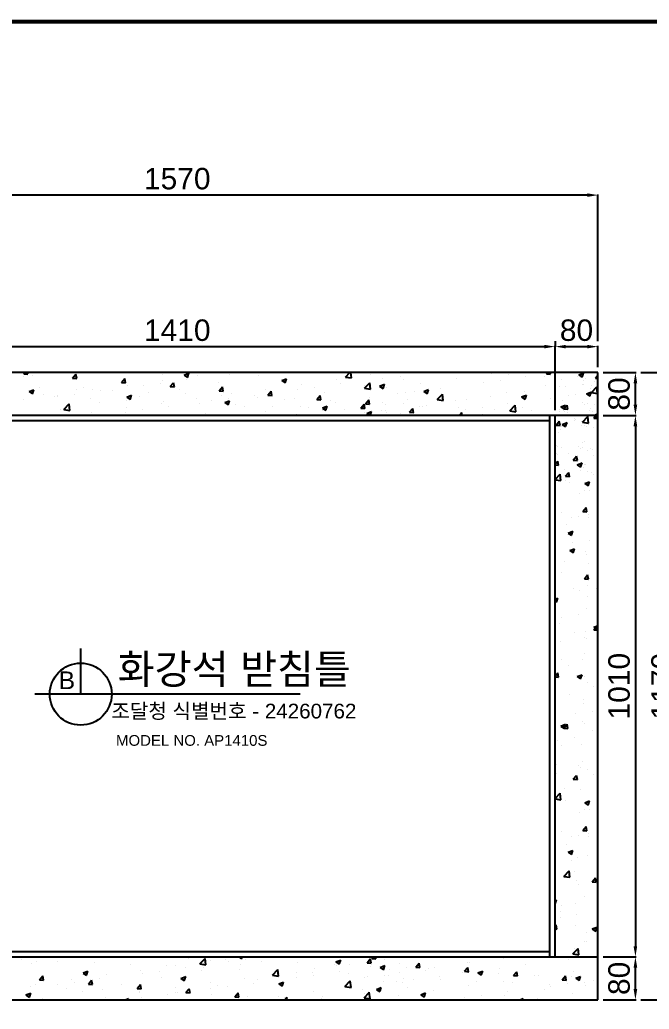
# Model space of a CAD drawing. Header units: millimetres. Extents: x 19421 to 25397, y -30913 to -26687.
# Drawn here: x 23016 to 24190, y -28671 to -26826 of the extents above; entities that cross this region are included whole.
import ezdxf
from ezdxf.enums import TextEntityAlignment as Align

# ---------------------------------------------------------------- set-up
doc = ezdxf.new("R2010")
doc.units = ezdxf.units.MM
for name, color, linetype in [('LAYOUT', 7, 'Continuous'), ('TEXT', 7, 'Continuous'), ('받침틀', 251, 'Continuous')]:
    doc.layers.add(name, color=color, linetype=linetype)
doc.styles.get("Standard").update_dxf_attribs({"font": 'arial.ttf'})
doc.dimstyles.new('ISO-25', dxfattribs={"dimtxt": 40, "dimasz": 20, "dimexe": 1.25, "dimexo": 10, "dimgap": 10, "dimtad": 1, "dimdec": 0, "dimtxsty": 'Standard', "dimcen": 2.5, "dimclrd": 3, "dimclre": 3, "dimclrt": 3, "dimadec": 0, "dimazin": 0, "dimtfac": 1, "dimtdec": 0, "dimtmove": 0, "dimatfit": 3, "dimfxl": 0, "dimarcsym": 0})

# ---------------------------------------------------------------- blocks, each defined once
blk = doc.blocks.new('*D28')
at = {"color": 3, "lineweight": -2, "transparency": 16777216}
for p, q in [((22604.5, -27425.2), (22604.5, -27433.9)), ((22624.5, -27435.2), (23994.5, -27435.2)), ((24014.5, -27553.6), (24014.5, -27433.9))]:
    blk.add_line(p, q, dxfattribs=at)
at = {"color": 3, "transparency": 16777216}
for points in [[(22624.5, -27431.9), (22624.5, -27438.5), (22604.5, -27435.2)], [(23994.5, -27431.9), (23994.5, -27438.5), (24014.5, -27435.2)]]:
    blk.add_solid(points, dxfattribs=at)
at = {"layer": 'Defpoints', "color": 0, "transparency": 16777216}
for p in [(22604.5, -27435.2), (24014.5, -27435.2), (24014.5, -27563.6)]:
    blk.add_point(p, dxfattribs=at)
at = {"color": 3, "transparency": 16777216, "insert": (23309.5, -27404.8), "char_height": 40, "attachment_point": 5}
blk.add_mtext('1410', dxfattribs=at)
blk = doc.blocks.new('*D29')
at = {"color": 3, "lineweight": -2, "transparency": 16777216}
for p, q in [((24014.5, -27425.2), (24014.5, -27433.9)), ((24034.5, -27435.2), (24074.5, -27435.2)), ((24094.5, -27473.6), (24094.5, -27433.9))]:
    blk.add_line(p, q, dxfattribs=at)
at = {"color": 3, "transparency": 16777216}
for points in [[(24034.5, -27431.9), (24034.5, -27438.5), (24014.5, -27435.2)], [(24074.5, -27431.9), (24074.5, -27438.5), (24094.5, -27435.2)]]:
    blk.add_solid(points, dxfattribs=at)
at = {"layer": 'Defpoints', "color": 0, "transparency": 16777216}
for p in [(24014.5, -27435.2), (24094.5, -27435.2), (24094.5, -27483.6)]:
    blk.add_point(p, dxfattribs=at)
at = {"color": 3, "transparency": 16777216, "insert": (24054.5, -27404.8), "char_height": 40, "attachment_point": 5}
blk.add_mtext('80', dxfattribs=at)
blk = doc.blocks.new('*D16')
at = {"color": 3, "lineweight": -2, "transparency": 16777216}
for p, q in [((22524.5, -27425.2), (22524.5, -27151.3)), ((24074.5, -27152.6), (22544.5, -27152.6)), ((24094.5, -27425.2), (24094.5, -27151.3))]:
    blk.add_line(p, q, dxfattribs=at)
at = {"color": 3, "transparency": 16777216}
for points in [[(22544.5, -27149.2), (22544.5, -27155.9), (22524.5, -27152.6)], [(24074.5, -27149.2), (24074.5, -27155.9), (24094.5, -27152.6)]]:
    blk.add_solid(points, dxfattribs=at)
at = {"layer": 'Defpoints', "color": 0, "transparency": 16777216}
for p in [(22524.5, -27152.6), (22524.5, -27435.2), (24094.5, -27435.2)]:
    blk.add_point(p, dxfattribs=at)
at = {"color": 3, "transparency": 16777216, "insert": (23309.5, -27122.1), "char_height": 40, "attachment_point": 5}
blk.add_mtext('1570', dxfattribs=at)
blk = doc.blocks.new('*D30')
at = {"color": 3, "lineweight": -2, "transparency": 16777216}
for p, q in [((24104.5, -27483.6), (24165.7, -27483.6)), ((24164.5, -27543.6), (24164.5, -27503.6)), ((24104.5, -27563.6), (24165.7, -27563.6))]:
    blk.add_line(p, q, dxfattribs=at)
at = {"color": 3, "transparency": 16777216}
for points in [[(24161.1, -27503.6), (24167.8, -27503.6), (24164.5, -27483.6)], [(24161.1, -27543.6), (24167.8, -27543.6), (24164.5, -27563.6)]]:
    blk.add_solid(points, dxfattribs=at)
at = {"layer": 'Defpoints', "color": 0, "transparency": 16777216}
for p in [(24094.5, -27483.6), (24164.5, -27483.6), (24094.5, -27563.6)]:
    blk.add_point(p, dxfattribs=at)
at = {"color": 3, "transparency": 16777216, "insert": (24134.1, -27523.6), "char_height": 40, "attachment_point": 5, "rotation": 90}
blk.add_mtext('80', dxfattribs=at)
blk = doc.blocks.new('*D31')
at = {"color": 3, "lineweight": -2, "transparency": 16777216}
for p, q in [((24145.1, -27563.6), (24165.7, -27563.6)), ((24164.5, -27583.6), (24164.5, -28553.6)), ((24104.5, -28573.6), (24165.7, -28573.6))]:
    blk.add_line(p, q, dxfattribs=at)
at = {"color": 3, "transparency": 16777216}
for points in [[(24161.1, -27583.6), (24167.8, -27583.6), (24164.5, -27563.6)], [(24161.1, -28553.6), (24167.8, -28553.6), (24164.5, -28573.6)]]:
    blk.add_solid(points, dxfattribs=at)
at = {"layer": 'Defpoints', "color": 0, "transparency": 16777216}
for p in [(24135.1, -27563.6), (24094.5, -28573.6), (24164.5, -28573.6)]:
    blk.add_point(p, dxfattribs=at)
at = {"color": 3, "transparency": 16777216, "insert": (24134.1, -28068.6), "char_height": 40, "attachment_point": 5, "rotation": 90}
blk.add_mtext('1010', dxfattribs=at)
blk = doc.blocks.new('*D32')
at = {"color": 3, "lineweight": -2, "transparency": 16777216}
for p, q in [((24154.5, -28573.6), (24163.2, -28573.6)), ((24164.5, -28633.6), (24164.5, -28593.6)), ((24104.5, -28653.6), (24165.7, -28653.6))]:
    blk.add_line(p, q, dxfattribs=at)
at = {"color": 3, "transparency": 16777216}
for points in [[(24161.1, -28593.6), (24167.8, -28593.6), (24164.5, -28573.6)], [(24161.1, -28633.6), (24167.8, -28633.6), (24164.5, -28653.6)]]:
    blk.add_solid(points, dxfattribs=at)
at = {"layer": 'Defpoints', "color": 0, "transparency": 16777216}
for p in [(24164.5, -28573.6), (24164.5, -28573.6), (24094.5, -28653.6)]:
    blk.add_point(p, dxfattribs=at)
at = {"color": 3, "transparency": 16777216, "insert": (24134.1, -28613.6), "char_height": 40, "attachment_point": 5, "rotation": 90}
blk.add_mtext('80', dxfattribs=at)
blk = doc.blocks.new('*D17')
at = {"color": 3, "lineweight": -2, "transparency": 16777216}
for p, q in [((24174.5, -27483.6), (24246, -27483.6)), ((24244.8, -28633.6), (24244.8, -27503.6)), ((24174.5, -28653.6), (24246, -28653.6))]:
    blk.add_line(p, q, dxfattribs=at)
at = {"color": 3, "transparency": 16777216}
for points in [[(24241.4, -27503.6), (24248.1, -27503.6), (24244.8, -27483.6)], [(24241.4, -28633.6), (24248.1, -28633.6), (24244.8, -28653.6)]]:
    blk.add_solid(points, dxfattribs=at)
at = {"layer": 'Defpoints', "color": 0, "transparency": 16777216}
for p in [(24164.5, -27483.6), (24244.8, -27483.6), (24164.5, -28653.6)]:
    blk.add_point(p, dxfattribs=at)
at = {"color": 3, "transparency": 16777216, "insert": (24214.3, -28068.6), "char_height": 40, "attachment_point": 5, "rotation": 90}
blk.add_mtext('1170', dxfattribs=at)

msp = doc.modelspace()

# ---------------------------------------------------------------- linework, layer by layer
at = {"linetype": 'Continuous'}
for p, q in [((23023.2, -27485.9), (23025.2, -27483.6)), ((23023.2, -27485.9), (23030.8, -27486.6)), ((23023.2, -27491.5), (23023.2, -27491.5)), ((23030.8, -27486.6), (23030.2, -27483.6)), ((23039.7, -27488.9), (23039.7, -27488.9)), ((23114.3, -27493.9), (23120.4, -27486.6)), ((23114.3, -27493.9), (23121.9, -27494.6)), ((23121.9, -27494.6), (23120.4, -27486.6)), ((23205.4, -27501.9), (23211.5, -27494.6)), ((23208.8, -27499.5), (23208.8, -27499.5)), ((23213, -27502.5), (23211.5, -27494.6)), ((23281.1, -27499.1), (23281.1, -27499.1)), ((23282.8, -27486.8), (23282.8, -27486.8)), ((23322.1, -27488.4), (23328.5, -27492.6)), ((23322.2, -27488.3), (23331, -27484.9)), ((23326.4, -27496.9), (23326.4, -27496.9)), ((23328.5, -27492.6), (23331, -27484.9)), ((23347.1, -27489.5), (23347.1, -27489.5)), ((23406.7, -27486.3), (23406.7, -27486.3)), ((23461.4, -27489.3), (23461.4, -27489.3)), ((23504.7, -27498.5), (23513.6, -27495.1)), ((23504.7, -27498.5), (23511, -27502.8)), ((23511, -27502.8), (23513.6, -27495.1)), ((23606.1, -27496.3), (23606.1, -27496.3)), ((23623.4, -27491.9), (23631.3, -27483.6)), ((23623.4, -27491.9), (23634.6, -27493.6)), ((23634.6, -27493.7), (23633.5, -27483.6)), ((23670.2, -27488.1), (23670.2, -27488.1)), ((23673.3, -27483.7), (23673.3, -27483.7)), ((23693.4, -27494.2), (23693.4, -27494.2)), ((23725.2, -27490.1), (23725.2, -27490.1)), ((23732.1, -27495.6), (23732.1, -27495.6)), ((23829.9, -27494.3), (23829.9, -27494.3)), ((23859.3, -27484.3), (23859.3, -27484.3)), ((23895.2, -27485.4), (23895.2, -27485.4)), ((23912, -27498), (23912, -27498)), ((23927.1, -27487.2), (23927.1, -27487.2)), ((23960.1, -27491.7), (23960.1, -27491.7)), ((23994.9, -27490.1), (23994.9, -27490.1)), ((23998.7, -27486), (24000.8, -27483.6)), ((23998.7, -27486), (24006.3, -27486.7)), ((24006.3, -27486.7), (24005.7, -27483.6)), ((24027.2, -27496.5), (24027.2, -27496.5)), ((24055.8, -27490.2), (24055.8, -27490.2)), ((24058.9, -27488.1), (24067.8, -27484.7)), ((24058.9, -27488.1), (24065.2, -27492.3)), ((24062.7, -27492.9), (24062.7, -27492.9)), ((24065.2, -27492.3), (24067.8, -27484.7)), ((24067.3, -27497.6), (24067.3, -27497.6)), ((24071.2, -27495.1), (24071.2, -27495.1)), ((24089.8, -27494), (24094.5, -27488.4)), ((24089.8, -27494), (24094.5, -27494.4)), ((23032.9, -27519.1), (23041.8, -27515.7)), ((23039.2, -27523.4), (23041.8, -27515.7)), ((23053.2, -27512), (23053.2, -27512)), ((23121, -27514.9), (23121, -27514.9)), ((23134.7, -27512.3), (23134.7, -27512.3)), ((23151.8, -27516.1), (23151.8, -27516.1)), ((23166.3, -27517.9), (23166.3, -27517.9)), ((23188.8, -27517.7), (23188.8, -27517.7)), ((23205.4, -27501.9), (23213, -27502.5)), ((23217, -27507.2), (23217, -27507.2)), ((23246.6, -27507.4), (23246.6, -27507.4)), ((23278.3, -27503.2), (23278.3, -27503.2)), ((23296.5, -27509.8), (23302.6, -27502.5)), ((23296.5, -27509.8), (23304.1, -27510.5)), ((23304.1, -27510.5), (23302.6, -27502.5)), ((23313.3, -27514.7), (23313.3, -27514.7)), ((23387.3, -27502), (23387.3, -27502)), ((23387.6, -27517.8), (23393.7, -27510.5)), ((23387.6, -27517.8), (23395.2, -27518.5)), ((23395.1, -27518.5), (23393.7, -27510.5)), ((23474.9, -27514.7), (23474.9, -27514.7)), ((23478.7, -27525.8), (23484.8, -27518.5)), ((23486.2, -27526.4), (23484.8, -27518.5)), ((23533.3, -27515.3), (23533.3, -27515.3)), ((23540.9, -27505.2), (23540.9, -27505.2)), ((23565.1, -27511.1), (23565.1, -27511.1)), ((23613.2, -27504.8), (23613.2, -27504.8)), ((23658, -27508.3), (23658, -27508.3)), ((23658.9, -27512.9), (23668.8, -27502.6)), ((23658.9, -27512.9), (23670.2, -27514.7)), ((23670.2, -27514.7), (23668.8, -27502.6)), ((23687.2, -27508.7), (23696.1, -27505.3)), ((23687.2, -27508.7), (23693.5, -27513)), ((23693.5, -27513), (23696.1, -27505.3)), ((23699.8, -27512), (23699.8, -27512)), ((23764, -27503.8), (23764, -27503.8)), ((23769.7, -27518.9), (23778.6, -27515.4)), ((23776, -27523.1), (23778.6, -27515.5)), ((23800, -27512.7), (23800, -27512.7)), ((23880.2, -27502.2), (23880.2, -27502.2)), ((23997.2, -27507.8), (23997.2, -27507.8)), ((24014.7, -27504.3), (24014.7, -27504.3)), ((24023.7, -27510), (24023.7, -27510)), ((24033.4, -27510.5), (24033.4, -27510.5)), ((24065.2, -27506.3), (24065.2, -27506.3)), ((24068.1, -27506), (24068.1, -27506)), ((24081.2, -27512.4), (24081.2, -27512.4)), ((24082.4, -27520.7), (24092.2, -27510.4)), ((24082.5, -27507.2), (24082.5, -27507.2)), ((24088.9, -27501), (24088.9, -27501)), ((24093.6, -27522.5), (24092.2, -27510.4)), ((23021.7, -27533.8), (23021.7, -27533.8)), ((23032.9, -27519.1), (23039.2, -27523.4)), ((23060.7, -27525), (23060.7, -27525)), ((23080, -27529.1), (23080, -27529.1)), ((23085.8, -27525.6), (23085.8, -27525.6)), ((23086.5, -27528.5), (23086.5, -27528.5)), ((23118.2, -27524.3), (23118.2, -27524.3)), ((23147.8, -27531.9), (23147.8, -27531.9)), ((23215.4, -27529.3), (23224.3, -27525.9)), ((23215.4, -27529.3), (23221.8, -27533.6)), ((23215.6, -27534.8), (23215.6, -27534.8)), ((23221.8, -27533.6), (23224.3, -27525.9)), ((23239.2, -27527.4), (23239.2, -27527.4)), ((23256.6, -27520.6), (23256.6, -27520.6)), ((23324.4, -27523.5), (23324.4, -27523.5)), ((23345.5, -27531.8), (23345.5, -27531.8)), ((23373.2, -27536.4), (23373.2, -27536.4)), ((23392.2, -27526.3), (23392.2, -27526.3)), ((23398, -27539.5), (23406.8, -27536.1)), ((23404.3, -27543.7), (23406.8, -27536.1)), ((23405, -27532.2), (23405, -27532.2)), ((23410.7, -27522.9), (23410.7, -27522.9)), ((23453.1, -27525.9), (23453.1, -27525.9)), ((23460, -27529.2), (23460, -27529.2)), ((23478.7, -27525.8), (23486.3, -27526.4)), ((23509.9, -27533.7), (23509.9, -27533.7)), ((23527.8, -27532.1), (23527.8, -27532.1)), ((23569.8, -27533.7), (23575.9, -27526.4)), ((23569.8, -27533.7), (23577.4, -27534.4)), ((23577.3, -27534.4), (23575.9, -27526.5)), ((23584, -27521), (23584, -27521)), ((23595.6, -27534.9), (23595.6, -27534.9)), ((23660.9, -27541.7), (23667, -27534.4)), ((23668.4, -27542.4), (23667, -27534.4)), ((23668.7, -27530.4), (23668.7, -27530.4)), ((23720.1, -27523.3), (23720.1, -27523.3)), ((23734.6, -27520.9), (23734.6, -27520.9)), ((23739.9, -27533.8), (23739.9, -27533.8)), ((23751.9, -27519.1), (23751.9, -27519.1)), ((23769.7, -27518.9), (23776, -27523.1)), ((23794.4, -27533.9), (23804.3, -27523.6)), ((23794.4, -27533.9), (23805.7, -27535.7)), ((23805.7, -27535.7), (23804.3, -27523.6)), ((23828.4, -27536.6), (23828.4, -27536.6)), ((23849.1, -27533.2), (23849.1, -27533.2)), ((23893.6, -27527.6), (23893.6, -27527.6)), ((23923.1, -27520.5), (23923.1, -27520.5)), ((23952.2, -27529), (23961.1, -27525.6)), ((23952.2, -27529), (23958.5, -27533.3)), ((23957.8, -27519.5), (23957.8, -27519.5)), ((23958.5, -27533.3), (23961.1, -27525.6)), ((24006.9, -27531.2), (24006.9, -27531.2)), ((24016, -27521.4), (24016, -27521.4)), ((24027.6, -27535.7), (24027.6, -27535.7)), ((24038.7, -27527), (24038.7, -27527)), ((24052.9, -27523.8), (24052.9, -27523.8)), ((24072.9, -27523.4), (24081.8, -27520)), ((24072.9, -27523.4), (24079.2, -27527.7)), ((24079.2, -27527.7), (24081.8, -27520)), ((24082.3, -27520.7), (24093.6, -27522.5)), ((24084.7, -27519.6), (24084.7, -27519.6)), ((24086.8, -27520.7), (24086.8, -27520.7)), ((23091.1, -27552.9), (23091.1, -27552.9)), ((23098, -27552.5), (23107.9, -27542.2)), ((23098, -27552.5), (23109.3, -27554.3)), ((23109.3, -27554.3), (23107.9, -27542.2)), ((23165.1, -27540.1), (23165.1, -27540.1)), ((23215.4, -27549.5), (23215.4, -27549.5)), ((23244.9, -27553.3), (23244.9, -27553.3)), ((23279.6, -27541.3), (23279.6, -27541.3)), ((23283.4, -27537.7), (23283.4, -27537.7)), ((23293, -27547), (23293, -27547)), ((23351.2, -27540.5), (23351.2, -27540.5)), ((23398, -27539.5), (23404.3, -27543.7)), ((23419, -27543.4), (23419, -27543.4)), ((23435.8, -27546.4), (23435.8, -27546.4)), ((23486.8, -27546.3), (23486.8, -27546.3)), ((23539.3, -27547.5), (23539.3, -27547.5)), ((23554.6, -27549.1), (23554.6, -27549.1)), ((23579.8, -27554.9), (23579.8, -27554.9)), ((23580.5, -27549.6), (23589.4, -27546.2)), ((23580.5, -27549.7), (23586.8, -27553.9)), ((23586.8, -27553.9), (23589.4, -27546.2)), ((23604.5, -27538.6), (23604.5, -27538.6)), ((23622.4, -27552), (23622.4, -27552)), ((23652, -27549.7), (23658.1, -27542.4)), ((23652, -27549.7), (23659.6, -27550.3)), ((23659.5, -27550.4), (23658, -27542.4)), ((23660, -27544.3), (23660, -27544.3)), ((23660.9, -27541.7), (23668.5, -27542.4)), ((23663.4, -27537.8), (23663.4, -27537.8)), ((23690.2, -27554.8), (23690.2, -27554.8)), ((23691.8, -27540.1), (23691.8, -27540.1)), ((23698.3, -27554.2), (23698.3, -27554.2)), ((23699, -27543.5), (23699, -27543.5)), ((23731.2, -27540.7), (23731.2, -27540.7)), ((23743.1, -27557.6), (23749.2, -27550.4)), ((23750.6, -27558.3), (23749.1, -27550.4)), ((23762.4, -27546.1), (23762.4, -27546.1)), ((23766.8, -27546.4), (23766.8, -27546.4)), ((23775, -27545.9), (23775, -27545.9)), ((23834.6, -27549.2), (23834.6, -27549.2)), ((23846.8, -27552.3), (23846.8, -27552.3)), ((23878.6, -27548.1), (23878.6, -27548.1)), ((23902.4, -27552.1), (23902.4, -27552.1)), ((23926.7, -27541.8), (23926.7, -27541.8)), ((23930, -27555), (23939.9, -27544.7)), ((23930, -27554.9), (23941.3, -27556.7)), ((23941.3, -27556.7), (23939.9, -27544.7)), ((23953.5, -27548.4), (23953.5, -27548.4)), ((23970.2, -27555), (23970.2, -27555)), ((24016.1, -27553.5), (24016.1, -27553.5)), ((24022.2, -27552.3), (24022.2, -27552.3)), ((24025.1, -27547.6), (24034, -27544.2)), ((24025.1, -27547.6), (24031.4, -27551.8)), ((24030.5, -27554.7), (24030.5, -27554.7)), ((24031, -27551.4), (24037.1, -27544.1)), ((24031, -27551.4), (24038.6, -27552.1)), ((24031.4, -27551.8), (24034, -27544.2)), ((24038.5, -27552.1), (24037.1, -27544.2)), ((24065.8, -27539.9), (24065.8, -27539.9)), ((24069.7, -27543), (24069.7, -27543)), ((24075.7, -27541), (24075.7, -27541)), ((24079.7, -27554.7), (24079.7, -27554.7)), ((24079.9, -27550), (24079.9, -27550)), ((24087.4, -27543.3), (24087.4, -27543.3)), ((23150.2, -27558.4), (23150.2, -27558.4)), ((23213.1, -27557.5), (23213.1, -27557.5)), ((23243.2, -27563.6), (23243.5, -27563.3)), ((23243.5, -27563.6), (23243.5, -27563.3)), ((23361.8, -27559.2), (23361.8, -27559.2)), ((23473.4, -27557), (23473.4, -27557)), ((23531.7, -27561.2), (23531.7, -27561.2)), ((23658, -27557.7), (23658, -27557.7)), ((23663, -27559.8), (23671.9, -27556.4)), ((23663, -27559.8), (23668.6, -27563.6)), ((23669.5, -27563.6), (23671.9, -27556.4)), ((23700.9, -27558.7), (23700.9, -27558.7)), ((23725.8, -27560.6), (23725.8, -27560.6)), ((23733.1, -27563.2), (23733.1, -27563.2)), ((23743.1, -27557.6), (23750.7, -27558.3)), ((23766.6, -27562.8), (23766.6, -27562.8)), ((23793.6, -27563.4), (23793.6, -27563.4)), ((23835.9, -27563.6), (23840.3, -27558.3)), ((23841.2, -27563.6), (23840.2, -27558.3)), ((23879.5, -27561.1), (23879.5, -27561.1)), ((23956.2, -27561.8), (23956.2, -27561.8)), ((24019.5, -27573.9), (24019.5, -27573.9)), ((24023.6, -27556.6), (24023.6, -27556.6)), ((24031.8, -27556.4), (24031.8, -27556.4)), ((24038, -27557.8), (24038, -27557.8)), ((24050.3, -27573.7), (24050.3, -27573.7)), ((24051.3, -27569.7), (24051.3, -27569.7)), ((24053.4, -27570.8), (24053.4, -27570.8)), ((24065.5, -27576), (24075.4, -27565.7)), ((24071.9, -27570.8), (24071.9, -27570.8)), ((24076.8, -27577.7), (24075.4, -27565.7)), ((24083.9, -27556.3), (24083.9, -27556.3)), ((24086.8, -27568.4), (24092.9, -27561.1)), ((24086.8, -27568.4), (24094.4, -27569)), ((24086.9, -27563.4), (24094.5, -27560.5)), ((24086.9, -27563.4), (24093.2, -27567.7)), ((24091.4, -27559.5), (24091.4, -27559.5)), ((24094.4, -27569), (24092.9, -27561.1)), ((24093.2, -27567.7), (24094.5, -27563.9)), ((24016.3, -27581.6), (24022.5, -27574.3)), ((24016.3, -27581.6), (24023.9, -27582.2)), ((24023.9, -27582.2), (24022.4, -27574.3)), ((24024.8, -27590.4), (24024.8, -27590.4)), ((24026.1, -27583.6), (24026.1, -27583.6)), ((24028, -27580.2), (24036.9, -27576.7)), ((24028, -27580.2), (24034.3, -27584.4)), ((24034.3, -27584.4), (24036.9, -27576.8)), ((24064.2, -27582.2), (24064.2, -27582.2)), ((24064.7, -27574.9), (24064.7, -27574.9)), ((24065.5, -27576), (24076.8, -27577.7)), ((24070.1, -27582.2), (24070.1, -27582.2)), ((24072.9, -27584.1), (24072.9, -27584.1)), ((24076.1, -27580.1), (24076.1, -27580.1)), ((24085.8, -27585.6), (24085.8, -27585.6)), ((24020.6, -27594.5), (24020.6, -27594.5)), ((24017.9, -27619.8), (24017.9, -27619.8)), ((24020, -27620.9), (24020, -27620.9)), ((24026.5, -27622.8), (24026.5, -27622.8)), ((24059.2, -27621.2), (24059.2, -27621.2)), ((24062.7, -27624.4), (24062.7, -27624.4)), ((24066, -27613.5), (24066, -27613.5)), ((24066.1, -27624), (24066.1, -27624)), ((24070.4, -27613.1), (24070.4, -27613.1)), ((24074.6, -27628.1), (24074.6, -27628.1)), ((24080.5, -27625.3), (24080.5, -27625.3)), ((24084.3, -27627.9), (24084.3, -27627.9)), ((24018.1, -27635.4), (24018.1, -27635.4)), ((24019.1, -27636.8), (24019.1, -27636.8)), ((24039.5, -27634.2), (24039.5, -27634.2)), ((24048.6, -27647), (24054.7, -27639.7)), ((24048.6, -27647), (24056.2, -27647.6)), ((24056.1, -27647.6), (24054.7, -27639.7)), ((24085.9, -27638.3), (24085.9, -27638.3)), ((24014.5, -27654.6), (24019.5, -27648.6)), ((24014.5, -27656), (24020.9, -27656.6)), ((24020.9, -27656.6), (24019.4, -27648.6)), ((24032.5, -27663.6), (24032.5, -27663.6)), ((24056, -27655.5), (24064.9, -27652.1)), ((24056, -27655.5), (24062.3, -27659.8)), ((24062.3, -27659.8), (24064.9, -27652.1)), ((24066.8, -27660.4), (24066.8, -27660.4)), ((24068.9, -27655.3), (24068.9, -27655.3)), ((24070.9, -27655.9), (24070.9, -27655.9)), ((24014.5, -27683), (24024.1, -27673)), ((24014.5, -27683.4), (24025.5, -27685.1)), ((24017.5, -27679.1), (24017.5, -27679.1)), ((24025.5, -27685.1), (24024, -27673)), ((24034, -27677.1), (24040.1, -27669.8)), ((24034, -27677.1), (24041.6, -27677.7)), ((24041.5, -27677.8), (24040, -27669.8)), ((24061.1, -27666.7), (24061.1, -27666.7)), ((24075, -27667.3), (24075, -27667.3)), ((24082.8, -27670.2), (24082.8, -27670.2)), ((24086.3, -27673.7), (24086.3, -27673.7)), ((24033.9, -27685.8), (24033.9, -27685.8)), ((24041.4, -27688.9), (24041.4, -27688.9)), ((24070, -27690.8), (24078.9, -27687.4)), ((24070, -27690.8), (24076.3, -27695.1)), ((24076.3, -27695.1), (24078.9, -27687.4)), ((24079.3, -27703.1), (24079.3, -27703.1)), ((24059.6, -27709), (24059.6, -27709)), ((24069.4, -27703.9), (24069.4, -27703.9)), ((24066.2, -27742.5), (24072.3, -27735.2)), ((24073.8, -27743.2), (24072.3, -27735.2)), ((24025.7, -27744.5), (24025.7, -27744.5)), ((24045.9, -27753.2), (24045.9, -27753.2)), ((24058, -27751.3), (24058, -27751.3)), ((24066.2, -27742.5), (24073.8, -27743.2)), ((24077, -27753.6), (24077, -27753.6)), ((24077.7, -27749), (24077.7, -27749)), ((24035.9, -27767.8), (24035.9, -27767.8)), ((24039.1, -27782.9), (24048, -27779.5)), ((24039.1, -27782.9), (24045.4, -27787.2)), ((24045.4, -27787.2), (24048, -27779.5)), ((24042, -27815.5), (24050.9, -27812.1)), ((24046.5, -27800.1), (24046.5, -27800.1)), ((24048.3, -27819.8), (24050.9, -27812.1)), ((24078.1, -27797), (24078.1, -27797)), ((24042, -27815.5), (24048.3, -27819.8)), ((24070.5, -27816.7), (24070.5, -27816.7)), ((24073.6, -27822.5), (24073.6, -27822.5)), ((24032.5, -27836.7), (24032.5, -27836.7)), ((24076.6, -27839.3), (24076.6, -27839.3)), ((24093.2, -27839.7), (24093.2, -27839.7)), ((24026.9, -27857.3), (24026.9, -27857.3)), ((24069.2, -27868.1), (24075.3, -27860.8)), ((24069.2, -27868.1), (24076.8, -27868.8)), ((24076.7, -27868.8), (24075.3, -27860.9)), ((24048.3, -27887), (24048.3, -27887)), ((24075, -27881.5), (24075, -27881.5)), ((24091.6, -27885.6), (24091.6, -27885.6)), ((24014.5, -27906.3), (24020, -27904.2)), ((24017.4, -27911.8), (24020, -27904.2)), ((24059.8, -27889.8), (24059.8, -27889.8)), ((24075.4, -27901.8), (24075.4, -27901.8)), ((24014.5, -27909.9), (24017.4, -27911.8)), ((24073.5, -27923.8), (24073.5, -27923.8)), ((24026.4, -27939.8), (24026.4, -27939.8)), ((24058.2, -27935.7), (24058.2, -27935.7)), ((24023.6, -27951.9), (24023.6, -27951.9)), ((24086.8, -27963.7), (24092.9, -27956.4)), ((24086.9, -27958.7), (24094.5, -27955.8)), ((24086.9, -27958.7), (24093.2, -27963)), ((24091.4, -27954.8), (24091.4, -27954.8)), ((24094.4, -27964.3), (24092.9, -27956.4)), ((24093.2, -27963), (24094.5, -27959.3)), ((24050.3, -27969), (24050.3, -27969)), ((24070.1, -27977.5), (24070.1, -27977.5)), ((24071.9, -27966.1), (24071.9, -27966.1)), ((24072.9, -27979.4), (24072.9, -27979.4)), ((24086.8, -27963.7), (24094.4, -27964.3)), ((24024.8, -27985.8), (24024.8, -27985.8)), ((24070.4, -28008.4), (24070.4, -28008.4)), ((24026.5, -28018.1), (24026.5, -28018.1)), ((24039.5, -28029.5), (24039.5, -28029.5)), ((24066.1, -28019.3), (24066.1, -28019.3)), ((24014.5, -28049.9), (24019.5, -28043.9)), ((24014.5, -28051.3), (24020.9, -28051.9)), ((24020.9, -28051.9), (24019.4, -28043.9)), ((24056, -28050.8), (24064.9, -28047.4)), ((24056, -28050.8), (24062.3, -28055.1)), ((24062.3, -28055.1), (24064.9, -28047.4)), ((24068.9, -28050.7), (24068.9, -28050.7)), ((24075, -28062.6), (24075, -28062.6)), ((24086.3, -28069), (24086.3, -28069)), ((24041.4, -28084.2), (24041.4, -28084.2)), ((24067.3, -28092.9), (24067.3, -28092.9)), ((24068.1, -28101.3), (24068.1, -28101.3)), ((24052.9, -28119.1), (24052.9, -28119.1)), ((24084.7, -28114.9), (24084.7, -28114.9)), ((24025.1, -28142.9), (24034, -28139.5)), ((24025.1, -28142.9), (24031.4, -28147.2)), ((24031, -28146.8), (24037.1, -28139.5)), ((24031.4, -28147.2), (24034, -28139.5)), ((24038.5, -28147.4), (24037.1, -28139.5)), ((24065.8, -28135.2), (24065.8, -28135.2)), ((24069.7, -28138.4), (24069.7, -28138.4)), ((24016.1, -28148.8), (24016.1, -28148.8)), ((24031, -28146.8), (24038.6, -28147.4)), ((24083.9, -28151.7), (24083.9, -28151.7)), ((24019.5, -28169.2), (24019.5, -28169.2)), ((24026.1, -28179), (24026.1, -28179)), ((24051.3, -28165), (24051.3, -28165)), ((24064.2, -28177.5), (24064.2, -28177.5)), ((24017.9, -28215.1), (24017.9, -28215.1)), ((24059.2, -28216.6), (24059.2, -28216.6)), ((24062.7, -28219.8), (24062.7, -28219.8)), ((24066, -28208.8), (24066, -28208.8)), ((24018.1, -28230.8), (24018.1, -28230.8)), ((24048.6, -28242.3), (24054.7, -28235)), ((24056.1, -28243), (24054.7, -28235)), ((24074.6, -28223.4), (24074.6, -28223.4)), ((24085.9, -28233.6), (24085.9, -28233.6)), ((24048.6, -28242.3), (24056.2, -28242.9)), ((24014.5, -28278.3), (24024.1, -28268.3)), ((24025.5, -28280.4), (24024, -28268.3)), ((24032.5, -28258.9), (24032.5, -28258.9)), ((24061.1, -28262), (24061.1, -28262)), ((24014.5, -28278.7), (24025.5, -28280.4)), ((24033.9, -28281.1), (24033.9, -28281.1)), ((24070, -28286.1), (24078.9, -28282.7)), ((24070, -28286.1), (24076.3, -28290.4)), ((24076.3, -28290.4), (24078.9, -28282.7)), ((24059.6, -28304.3), (24059.6, -28304.3)), ((24069.4, -28299.2), (24069.4, -28299.2)), ((24079.3, -28298.4), (24079.3, -28298.4)), ((24066.2, -28337.8), (24072.3, -28330.5)), ((24073.8, -28338.5), (24072.3, -28330.5)), ((24025.7, -28339.8), (24025.7, -28339.8)), ((24045.9, -28348.5), (24045.9, -28348.5)), ((24058, -28346.6), (24058, -28346.6)), ((24066.2, -28337.8), (24073.8, -28338.5)), ((24077, -28348.9), (24077, -28348.9)), ((24077.7, -28344.3), (24077.7, -28344.3)), ((24035.9, -28363.1), (24035.9, -28363.1)), ((24039.1, -28378.2), (24048, -28374.8)), ((24039.1, -28378.2), (24045.4, -28382.5)), ((24045.4, -28382.5), (24048, -28374.8)), ((24074.2, -28384.2), (24074.2, -28384.2)), ((24044.3, -28394.4), (24044.3, -28394.4)), ((24056.5, -28388.9), (24056.5, -28388.9)), ((24092.4, -28388.1), (24092.4, -28388.1)), ((24031, -28423.4), (24040.9, -28413.1)), ((24042.3, -28425.1), (24040.9, -28413.1)), ((24051.7, -28413.4), (24051.7, -28413.4)), ((24031, -28423.4), (24042.3, -28425.1)), ((24055, -28431.2), (24055, -28431.2)), ((24059, -28438.2), (24059, -28438.2)), ((24083.8, -28433.3), (24090, -28426)), ((24083.8, -28433.3), (24091.4, -28434)), ((24091.4, -28434), (24089.9, -28426.1)), ((24014.5, -28467.9), (24017.1, -28466.9)), ((24014.5, -28474.6), (24017.1, -28466.9)), ((24014.5, -28474.5), (24014.5, -28474.6)), ((24027, -28478.3), (24027, -28478.3)), ((24053.4, -28473.4), (24053.4, -28473.4)), ((24069, -28460), (24069, -28460)), ((24025.6, -28488.3), (24025.6, -28488.3)), ((24053.7, -28495.4), (24053.7, -28495.4)), ((24014.5, -28516), (24016.5, -28513.6)), ((24017.9, -28521.6), (24016.4, -28513.6)), ((24025.4, -28500.6), (24025.4, -28500.6)), ((24014.5, -28521.3), (24018, -28521.6)), ((24051.9, -28515.7), (24051.9, -28515.7)), ((24072.4, -28527.8), (24072.4, -28527.8)), ((24084, -28521.4), (24092.9, -28518)), ((24084, -28521.5), (24090.4, -28525.7)), ((24090.4, -28525.7), (24092.9, -28518)), ((24069.5, -28545.7), (24069.5, -28545.7)), ((24073.9, -28545), (24073.9, -28545)), ((24047.8, -28568.1), (24057.7, -28557.8)), ((24047.8, -28568.1), (24059.1, -28569.8)), ((24050.3, -28558), (24050.3, -28558)), ((24059.1, -28569.9), (24057.7, -28557.8)), ((23019, -28579), (23019, -28579)), ((23038.3, -28585.7), (23038.3, -28585.7)), ((23047.2, -28582.6), (23047.2, -28582.6)), ((23063.3, -28574.9), (23063.3, -28574.9)), ((23086.8, -28581.9), (23086.8, -28581.9)), ((23118.5, -28575.2), (23118.5, -28575.2)), ((23154.6, -28584.7), (23154.6, -28584.7)), ((23222.4, -28587.6), (23222.4, -28587.6)), ((23306.9, -28588.7), (23306.9, -28588.7)), ((23331.2, -28576.3), (23331.2, -28576.3)), ((23351.4, -28586.7), (23361.3, -28576.4)), ((23351.4, -28586.7), (23362.7, -28588.4)), ((23362.7, -28588.5), (23361.3, -28576.4)), ((23372.1, -28579.8), (23372.1, -28579.8)), ((23399, -28579.1), (23399, -28579.1)), ((23405.3, -28583.1), (23405.3, -28583.1)), ((23424.1, -28573.6), (23429.4, -28577.1)), ((23428.4, -28587.1), (23428.4, -28587.1)), ((23429.4, -28577.1), (23430.6, -28573.6)), ((23437.1, -28578.9), (23437.1, -28578.9)), ((23466.8, -28582), (23466.8, -28582)), ((23502.4, -28574.4), (23502.4, -28574.4)), ((23534.6, -28584.9), (23534.6, -28584.9)), ((23602.4, -28587.7), (23602.4, -28587.7)), ((23605.6, -28583), (23614.5, -28579.6)), ((23605.6, -28583), (23611.9, -28587.3)), ((23611.9, -28587.3), (23614.5, -28579.6)), ((23630.1, -28587.4), (23630.1, -28587.4)), ((23663.6, -28584.6), (23669.7, -28577.3)), ((23663.6, -28584.6), (23671.2, -28585.2)), ((23671.2, -28585.2), (23669.7, -28577.3)), ((23672, -28580.5), (23672, -28580.5)), ((23672.5, -28576.6), (23675, -28573.6)), ((23672.5, -28576.6), (23680.1, -28577.2)), ((23680.1, -28577.3), (23679.4, -28573.6)), ((23681, -28576.9), (23681, -28576.9)), ((23696, -28577.8), (23696, -28577.8)), ((23723.9, -28586.8), (23723.9, -28586.8)), ((23754.7, -28592.5), (23760.8, -28585.2)), ((23762.3, -28593.2), (23760.8, -28585.2)), ((23851.7, -28583.2), (23851.7, -28583.2)), ((23855, -28584.6), (23855, -28584.6)), ((23919.2, -28576.4), (23919.2, -28576.4)), ((23958.8, -28588.4), (23958.8, -28588.4)), ((24039, -28577.9), (24039, -28577.9)), ((24070.8, -28573.7), (24070.8, -28573.7)), ((23133.8, -28603.7), (23140.2, -28607.9)), ((23133.9, -28603.6), (23142.7, -28600.2)), ((23140.2, -28607.9), (23142.7, -28600.2)), ((23176.8, -28606.4), (23176.8, -28606.4)), ((23241, -28598.3), (23241, -28598.3)), ((23245.2, -28604.2), (23245.2, -28604.2)), ((23277, -28600), (23277, -28600)), ((23290.2, -28590.5), (23290.2, -28590.5)), ((23325.1, -28593.6), (23325.1, -28593.6)), ((23354.3, -28599.8), (23354.3, -28599.8)), ((23358, -28593.3), (23358, -28593.3)), ((23425.8, -28596.2), (23425.8, -28596.2)), ((23487, -28607.7), (23496.9, -28597.4)), ((23493.6, -28599.1), (23493.6, -28599.1)), ((23498.3, -28609.5), (23496.9, -28597.4)), ((23500.7, -28604.4), (23500.7, -28604.4)), ((23532.8, -28602.3), (23532.8, -28602.3)), ((23561.4, -28601.9), (23561.4, -28601.9)), ((23565.9, -28595.5), (23565.9, -28595.5)), ((23606.9, -28589.6), (23606.9, -28589.6)), ((23611.9, -28601.6), (23611.9, -28601.6)), ((23629.2, -28604.8), (23629.2, -28604.8)), ((23670.2, -28590.6), (23670.2, -28590.6)), ((23688.1, -28593.2), (23697, -28589.8)), ((23688.1, -28593.2), (23694.4, -28597.5)), ((23692.1, -28591), (23692.1, -28591)), ((23694.4, -28597.5), (23697, -28589.8)), ((23705.8, -28596.3), (23705.8, -28596.3)), ((23723.8, -28603), (23723.8, -28603)), ((23738, -28593.5), (23738, -28593.5)), ((23754.7, -28592.5), (23762.3, -28593.2)), ((23773.6, -28599.2), (23773.6, -28599.2)), ((23777.6, -28595.9), (23777.6, -28595.9)), ((23789.8, -28593.5), (23789.8, -28593.5)), ((23841.4, -28602), (23841.4, -28602)), ((23845.8, -28600.5), (23851.9, -28593.2)), ((23845.8, -28600.5), (23853.4, -28601.2)), ((23853.3, -28601.2), (23851.9, -28593.2)), ((23870.6, -28603.4), (23879.5, -28600)), ((23870.6, -28603.4), (23876.9, -28607.6)), ((23876.9, -28607.6), (23879.5, -28600)), ((23878.9, -28599), (23878.9, -28599)), ((23909.2, -28604.9), (23909.2, -28604.9)), ((23910.7, -28594.8), (23910.7, -28594.8)), ((23936.9, -28608.5), (23943, -28601.2)), ((23944.4, -28609.1), (23943, -28601.2)), ((24048.8, -28600.3), (24048.8, -28600.3)), ((23045.7, -28624.9), (23045.7, -28624.9)), ((23052.5, -28616.3), (23058.6, -28609)), ((23052.5, -28616.3), (23060.1, -28617)), ((23060.1, -28617), (23058.6, -28609)), ((23085.1, -28625.2), (23085.1, -28625.2)), ((23111.6, -28615.3), (23111.6, -28615.3)), ((23116.9, -28621.1), (23116.9, -28621.1)), ((23143.6, -28624.3), (23149.7, -28617)), ((23143.6, -28624.3), (23151.2, -28625)), ((23151.1, -28625), (23149.7, -28617)), ((23165, -28614.7), (23165, -28614.7)), ((23206.2, -28625.3), (23206.2, -28625.3)), ((23234.7, -28632.3), (23240.8, -28625)), ((23242.2, -28632.9), (23240.8, -28625)), ((23280.2, -28612.6), (23280.2, -28612.6)), ((23316.4, -28613.8), (23325.3, -28610.4)), ((23316.4, -28613.8), (23322.7, -28618.1)), ((23322.7, -28618.1), (23325.3, -28610.4)), ((23370.6, -28622.1), (23370.6, -28622.1)), ((23434.7, -28614), (23434.7, -28614)), ((23451.8, -28622.7), (23451.8, -28622.7)), ((23458.8, -28615), (23458.8, -28615)), ((23487, -28607.7), (23498.3, -28609.5)), ((23498.9, -28624), (23507.8, -28620.6)), ((23498.9, -28624), (23505.2, -28628.3)), ((23505.2, -28628.3), (23507.8, -28620.6)), ((23532, -28612.1), (23532, -28612.1)), ((23563.8, -28607.9), (23563.8, -28607.9)), ((23622.5, -28628.8), (23632.4, -28618.4)), ((23633.8, -28630.5), (23632.4, -28618.4)), ((23659.7, -28611.2), (23659.7, -28611.2)), ((23664.8, -28610.5), (23664.8, -28610.5)), ((23694.5, -28620.1), (23694.5, -28620.1)), ((23697, -28607.6), (23697, -28607.6)), ((23703.5, -28608.6), (23703.5, -28608.6)), ((23718.8, -28620), (23718.8, -28620)), ((23729.5, -28621.3), (23729.5, -28621.3)), ((23732.6, -28613.4), (23732.6, -28613.4)), ((23750.6, -28615.8), (23750.6, -28615.8)), ((23798.7, -28609.5), (23798.7, -28609.5)), ((23800.4, -28616.2), (23800.4, -28616.2)), ((23868.2, -28619.1), (23868.2, -28619.1)), ((23917.6, -28618.7), (23917.6, -28618.7)), ((23935.9, -28622), (23935.9, -28622)), ((23936.9, -28608.5), (23944.5, -28609.1)), ((23977, -28607.8), (23977, -28607.8)), ((23983.6, -28609.2), (23983.6, -28609.2)), ((24003.7, -28624.8), (24003.7, -28624.8)), ((24028, -28616.4), (24034.1, -28609.1)), ((24028, -28616.4), (24035.6, -28617.1)), ((24035.5, -28617.1), (24034.1, -28609.1)), ((24037.4, -28623.8), (24037.4, -28623.8)), ((24044.8, -28610.6), (24044.8, -28610.6)), ((24053.1, -28613.5), (24062, -28610.1)), ((24053.1, -28613.5), (24059.5, -28617.8)), ((24059.5, -28617.8), (24062, -28610.1)), ((24068.6, -28620.8), (24068.6, -28620.8)), ((24085.5, -28617.5), (24085.5, -28617.5)), ((23027.1, -28644.6), (23036, -28641.2)), ((23033.5, -28648.9), (23036, -28641.2)), ((23034.8, -28629.4), (23034.8, -28629.4)), ((23102.6, -28632.2), (23102.6, -28632.2)), ((23132.1, -28638), (23132.1, -28638)), ((23170.4, -28635.1), (23170.4, -28635.1)), ((23234.7, -28632.3), (23242.3, -28632.9)), ((23238.2, -28638), (23238.2, -28638)), ((23239.4, -28640.5), (23239.4, -28640.5)), ((23291.7, -28643.7), (23291.7, -28643.7)), ((23305.4, -28631), (23305.4, -28631)), ((23305.9, -28640.8), (23305.9, -28640.8)), ((23310.7, -28640.4), (23310.7, -28640.4)), ((23325.8, -28640.2), (23331.9, -28632.9)), ((23325.8, -28640.2), (23333.4, -28640.9)), ((23333.3, -28640.9), (23331.9, -28632.9)), ((23371.9, -28633.2), (23371.9, -28633.2)), ((23373.7, -28643.7), (23373.7, -28643.7)), ((23384.7, -28627.7), (23384.7, -28627.7)), ((23403.7, -28629), (23403.7, -28629)), ((23416.9, -28648.2), (23423, -28640.9)), ((23424.4, -28648.9), (23423, -28640.9)), ((23564.4, -28637.8), (23564.4, -28637.8)), ((23622.5, -28628.7), (23633.8, -28630.5)), ((23628.5, -28629.6), (23628.5, -28629.6)), ((23655.4, -28634), (23655.4, -28634)), ((23658.1, -28649.8), (23668, -28639.5)), ((23658.7, -28641.1), (23658.7, -28641.1)), ((23669.3, -28651.5), (23667.9, -28639.5)), ((23681.4, -28634.2), (23690.3, -28630.7)), ((23681.4, -28634.2), (23687.7, -28638.4)), ((23687.7, -28638.4), (23690.3, -28630.8)), ((23690.5, -28636.9), (23690.5, -28636.9)), ((23738.6, -28630.6), (23738.6, -28630.6)), ((23763.9, -28644.3), (23772.8, -28640.9)), ((23763.9, -28644.3), (23770.2, -28648.6)), ((23770.2, -28648.6), (23772.8, -28640.9)), ((23788.3, -28635.8), (23788.3, -28635.8)), ((23853.5, -28626.9), (23853.5, -28626.9)), ((23925.4, -28638.5), (23925.4, -28638.5)), ((23994.6, -28633.5), (23994.6, -28633.5)), ((24005.6, -28628), (24005.6, -28628)), ((24047.2, -28642.5), (24047.2, -28642.5)), ((24071.5, -28627.7), (24071.5, -28627.7)), ((23027.1, -28644.6), (23033.5, -28648.9)), ((23058, -28650.7), (23058, -28650.7)), ((23175.3, -28648.7), (23175.3, -28648.7)), ((23212.8, -28653.6), (23218.6, -28651.4)), ((23217.8, -28653.6), (23218.5, -28651.4)), ((23236.6, -28653.2), (23236.6, -28653.2)), ((23243.6, -28650.1), (23243.6, -28650.1)), ((23416.9, -28648.2), (23424.5, -28648.9)), ((23441.5, -28646.6), (23441.5, -28646.6)), ((23499.2, -28646.7), (23499.2, -28646.7)), ((23509.3, -28649.4), (23509.3, -28649.4)), ((23510.1, -28653.6), (23514.1, -28648.9)), ((23514.9, -28653.6), (23514, -28648.9)), ((23577.1, -28652.3), (23577.1, -28652.3)), ((23578.5, -28651.7), (23578.5, -28651.7)), ((23581.4, -28646.8), (23581.4, -28646.8)), ((23658.1, -28649.8), (23669.3, -28651.5)), ((23658.1, -28653.4), (23658.1, -28653.4)), ((23722.3, -28645.3), (23722.3, -28645.3)), ((23845.5, -28649), (23845.5, -28649)), ((23877.3, -28644.9), (23877.3, -28644.9)), ((23920.5, -28646.2), (23920.5, -28646.2)), ((23948.8, -28653.6), (23955.3, -28651.1)), ((23954.5, -28653.6), (23955.3, -28651.1)), ((23982, -28651.5), (23982, -28651.5))]:
    msp.add_line(p, q, dxfattribs=at)
for p, q in [((23129.3, -28083.4), (23129.3, -27998.1)), ((23538.7, -28083.4), (23044, -28083.4))]:
    msp.add_line(p, q)
msp.add_circle((23129.3, -28083.4), 57.8)
at = {"layer": 'LAYOUT'}
msp.add_line((25254.9, -26829.1), (23494, -26829.1), dxfattribs=at)
at = {"layer": 'LAYOUT', "const_width": 7.11}
msp.add_lwpolyline([(19563.1, -30770.7), (25254.9, -30770.7), (25254.9, -26829.1), (19563.1, -26829.1)], close=True, dxfattribs=at)
at = {"layer": '받침틀'}
for p, q in [((24094.5, -27483.6), (22524.5, -27483.6)), ((24094.5, -28653.6), (24094.5, -27483.6)), ((24094.5, -27563.6), (22524.5, -27563.6)), ((24004.5, -27573.6), (22614.5, -27573.6)), ((24004.5, -28573.6), (24004.5, -27563.6)), ((24014.5, -28573.6), (24014.5, -27563.6)), ((22614.5, -28563.6), (24004.5, -28563.6)), ((22524.5, -28573.6), (24094.5, -28573.6)), ((22524.5, -28653.6), (24094.5, -28653.6))]:
    msp.add_line(p, q, dxfattribs=at)

# ---------------------------------------------------------------- texts
for s, height, p in [('B', 33, (23088.1, -28074.1)), ('조달청 식별번호 - 24260762', 27.5, (23186.5, -28128.8)), ('MODEL NO. AP1410S', 20, (23195.2, -28179.8))]:
    msp.add_text(s, height=height).set_placement(p)
at = {"layer": 'TEXT'}
msp.add_text('화강석 받침틀', height=55, dxfattribs=at).set_placement((23416, -28064.5), align=Align.CENTER)

# ---------------------------------------------------------------- dimensions: what is measured, and where the dimension line sits
for base, p1, p2, picture, middle in [((22524.5, -27152.6), (24094.5, -27435.2), (22524.5, -27435.2), '*D16', (23309.5, -27122.1)), ((24014.5, -27435.2), (22604.5, -27435.2), (24014.5, -27563.6), '*D28', (23309.5, -27404.8)), ((24094.5, -27435.2), (24014.5, -27435.2), (24094.5, -27483.6), '*D29', (24054.5, -27404.8))]:
    dim = msp.add_linear_dim(base=base, p1=p1, p2=p2, dimstyle='ISO-25')
    dim.commit()
    dim.dimension.update_dxf_attribs({"geometry": picture, "text_midpoint": middle})
for base, p1, p2, picture, middle in [((24164.5, -27483.6), (24094.5, -27563.6), (24094.5, -27483.6), '*D30', (24134.1, -27523.6)), ((24244.8, -27483.6), (24164.5, -28653.6), (24164.5, -27483.6), '*D17', (24214.3, -28068.6)), ((24164.5, -28573.6), (24135.1, -27563.6), (24094.5, -28573.6), '*D31', (24134.1, -28068.6)), ((24164.5, -28573.6), (24094.5, -28653.6), (24164.5, -28573.6), '*D32', (24134.1, -28613.6))]:
    dim = msp.add_linear_dim(base=base, p1=p1, p2=p2, angle=90, dimstyle='ISO-25')
    dim.commit()
    dim.dimension.update_dxf_attribs({"geometry": picture, "text_midpoint": middle})

doc.saveas('drawing.dxf')
